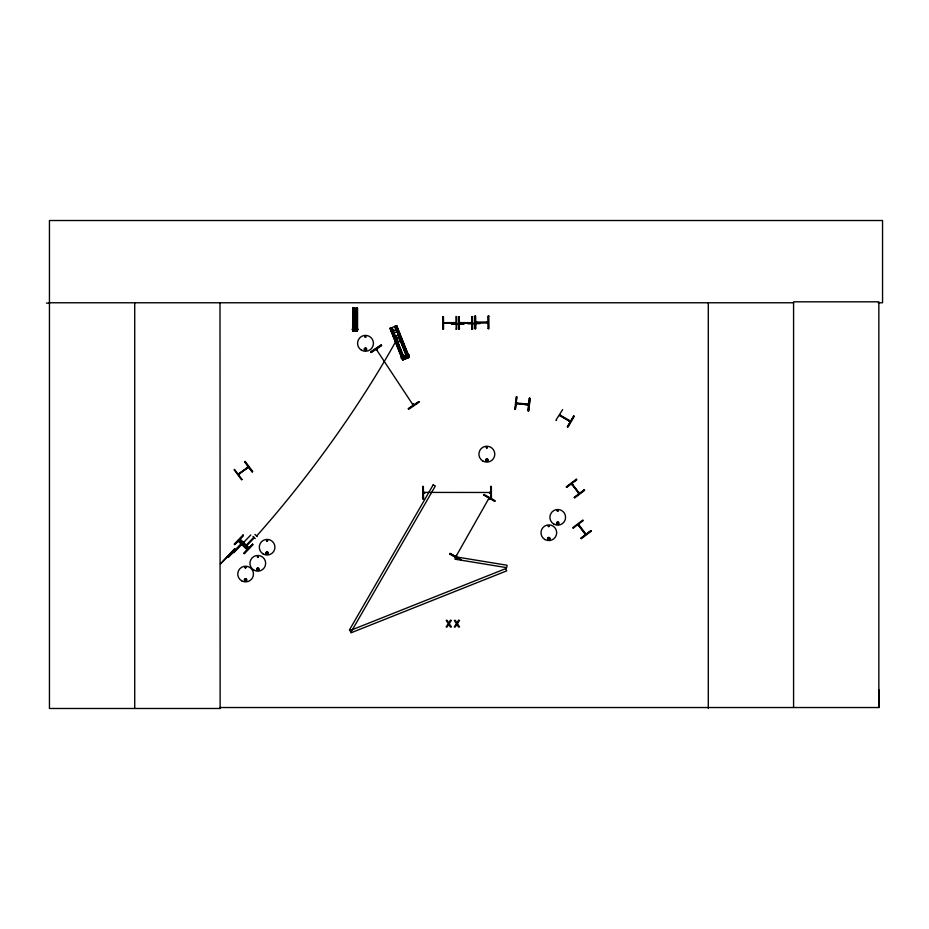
<?xml version="1.0" encoding="UTF-8"?>
<svg xmlns="http://www.w3.org/2000/svg" width="929" height="929" viewBox="0 0 929 929"><rect width="100%" height="100%" fill="white"/><g stroke="black" fill="none" stroke-linecap="round" stroke-linejoin="round"><path stroke-width="1.39" d="M878.207 302.773L882.55 302.773L882.55 220.521L49.446 220.521L49.446 708.479L220.127 708.479L220.01 707.526L878.846 707.526L878.973 689.887M559.548 415.309L570.139 421.569M455.454 556.39L456.534 555.391M488.793 499.535L488.863 498.269L489.525 498.385M248.658 467.159L238.335 474.138L239.612 473.732M248.391 467.264L238.486 474.568M514.852 409.317L516.187 396.822L516.884 396.892L515.398 409.375L514.794 409.306M515.316 409.364L516.71 396.88M516.478 402.884L516.35 403.523L528.647 404.893M517.372 403.546L517.465 403.07M527.242 404.742L527.591 404.069L527.266 404.603M528.148 410.804L529.46 398.309M528.613 410.862L530.018 398.367M245.291 567.433L245.999 567.514L245.279 567.712M266.797 540.771L267.506 540.678L266.797 540.597M266.298 552.86C267.738 556.181 268.295 550.223 266.368 553.08M364.9 336.635C367.292 338.771 364.435 334.359 365.341 337.401M486.517 447.639L487.237 447.639L486.517 447.453M486.134 459.843C488.805 462.712 486.006 456.882 486.482 460.691M487.574 460.238L487.051 459.321M548.215 526.209C550.433 524.119 548.365 528.787 548.4 525.768M549.155 526.29L548.447 526.209L549.167 526.209M557.086 510.613C558.573 512.936 558.201 509.057 557.307 510.358M557.365 510.787L558.085 510.602L557.458 510.962M556.901 523.19C559.153 520.356 558.143 526.255 557.028 522.992M578.268 492.893L578.732 492.382L579.336 493.357L571.556 483.8L578.953 493.81M585.56 534.628L578.105 524.757L578.604 524.293L578.872 525.779M377.279 349.792L376.698 350.175L376.605 349.025M413.719 404.974L412.975 403.871L412.581 404.417M412.615 404.231L413.591 404.789M242.899 544.336C243.259 546.298 245.395 543.871 243.398 543.616M245.012 567.352C247.695 565.889 244.513 569.941 245.268 566.922M244.966 579.533C246.789 583.017 245.686 576.549 245.012 580.52M257.472 556.599L257.995 557.121L257.635 556.506M258.401 557.133C257.879 554.439 256.474 558.399 258.239 557.237M258.529 569.384C255.08 571.021 259.563 566.4 257.995 569.918M365.167 336.6L365.689 337.122L365.399 336.426M364.772 349.002C367.779 346.97 364.621 352.23 364.969 348.665M486.262 447.302C486.773 449.996 488.178 446.036 486.413 447.197M355.308 329.679L354.727 329.621M412.546 404.127L413.324 405.288M443.412 322.711L444.933 323.28M471.92 322.665L470.469 323.118M487.04 321.991L486.726 322.56M490.709 492.974L489.304 492.544L490.698 492.533M483.835 495.111L484.183 494.507L495.111 500.719L494.762 501.323L483.881 495.029M455.837 556.61L456.487 555.565M488.48 499.21L489.107 498.107M488.921 499.419L489.444 498.49M460.761 560.21L461.109 559.606L450.182 553.394L449.845 553.998L457.126 558.143L449.868 553.951M562.649 409.584L555.914 420.21L556.517 420.558M559.653 415.53L559.769 414.926M560.791 416.18L560.779 415.437M567.422 426.864L573.692 415.96L574.296 416.308L567.956 427.166L567.398 426.841L573.843 416.053M455.965 556.483L488.921 498.304M366.026 349.722L366.154 348.816M266.472 552.709L267.122 552.325M405.392 358.373L406.054 357.955L404.986 357.351L405.683 356.817L404.777 357.131M455.988 323.211L443.621 323.153L455.988 323.071L454.85 322.514L454.583 323.211M460.482 322.677C461.481 324.198 459.565 321.202 459.553 323.315L471.932 323.246L459.483 323.187M476.832 322.665L476.74 322.049L476.925 322.711M488.108 322.642L475.648 322.688L487.922 322.677M490.535 492.486L423.67 492.405M423.67 492.475L424.669 492.962L423.403 492.974M238.335 474.138L248.206 466.788L247.323 467.275L247.741 467.833M242.957 535.081L234.213 544.115L234.723 544.591L243.421 535.522L242.91 535.034M234.654 544.533L243.293 535.406M241.354 543.419L242.202 542.536L242.69 543L241.854 543.895M242.295 542.629L228.035 557.493L242.608 542.931M233.748 552.755L250.784 534.988M242.62 544.429L243.584 543.419M242.992 544.789L243.967 543.779M243.247 545.033L244.211 544.022M243.433 545.218L244.594 544.394M253.849 537.241L246.603 544.8L247.114 545.3L254.36 537.74M244.582 547.169L246.731 544.928M244.838 547.413L246.986 545.172M252.514 544.243L243.793 553.289L244.292 553.777L252.99 544.708L252.491 544.22M243.921 553.417L252.618 544.348M247.323 467.275L247.695 467.786M549.364 539.134C545.59 539.052 551.524 536.683 548.842 539.459M566.539 487.214L576.619 479.701M572.241 484.706L571.823 483.428M572.264 484.961L572.566 484.299M574.331 497.526L584.353 489.943M573.193 528.102L583.273 520.588L582.855 520.031L572.833 527.614L573.251 528.171M584.713 533.501L586.048 534.21L578.651 524.42M580.88 538.263L590.96 530.761M242.109 479.434L241.552 479.852L234.085 469.737M370.752 351.963L381.18 344.961L381.575 345.542L371.135 352.544L370.752 351.963L381.215 345.007M371.043 352.405L381.482 345.391M408.377 408.806L418.816 401.804M239.055 473.43L239.752 473.79M267.297 541.352C268.841 539.075 265.044 540.875 267.122 541.305M391.701 331.398L397.542 329.075M392.549 333.546L398.39 331.223M393.826 336.751L399.667 334.428A307.534 78.895 -53.3 0 1 256.613 536.021M394.964 339.608L400.794 337.285M396.242 342.813L402.071 340.49M401.723 356.585L407.564 354.263M401.107 357.874L408.899 354.773M401.212 358.118L408.992 355.017M404.754 357.073L405.683 356.713M560.466 415.983L560.919 415.46M570.267 421.545L559.746 415.495M443.679 322.642L455.849 322.63M454.85 322.572L454.85 323.211M490.442 493.044L489.444 492.974M404.963 357.084L405.659 356.945M354.797 330.55L354.855 329.644M459.611 322.618L471.793 322.665M424.541 493.102L424.762 492.463L423.531 492.533M528.38 404.858L516.419 403.453M488.84 316.046L488.143 316.046L488.306 328.611M443.377 316.65L442.68 316.65L442.761 329.214L443.458 329.214L443.377 316.65L443.423 329.214M472.582 316.592L471.886 316.603L472.048 329.168M488.05 322.108L475.869 322.061L475.811 322.769M474.951 328.703L475.648 328.692L475.543 316.127L474.87 316.127L474.951 328.703L474.928 316.127M488.213 328.611L488.921 328.611L488.782 316.046M456.023 329.133L456.72 329.133L456.638 316.557L455.942 316.568L456.197 329.133M458.694 329.249L459.39 329.249L459.286 316.684L458.612 316.684L458.694 329.249L458.671 316.684M471.955 329.168L472.664 329.168L472.524 316.592M424.669 492.962L423.67 493.032M489.432 492.544L490.57 492.533M423.45 499.036L422.741 499.047L422.672 486.471L423.369 486.471L423.45 499.036L423.194 486.471M490.744 499.036L491.441 499.036L491.36 486.459L490.663 486.471L490.744 499.036L490.756 486.471M46.45 303.121L49.446 303.109M49.446 302.773L793.575 302.773M352.648 308.149L357.491 308.138L357.468 330.84L352.648 330.863L352.741 308.149M352.974 310.46L357.166 310.46M352.974 311.993L357.166 311.993M352.974 314.304L357.166 314.304M352.962 316.348L357.154 316.348M352.962 318.647L357.154 318.647M352.974 328.529L357.166 328.529M352.265 329.18L357.862 329.18M352.265 329.354L357.862 329.354M585.456 534.372L578.163 524.618M413.184 405.172L376.245 349.269L376.756 350.14M516.338 402.942L528.45 404.173M257.797 568.443L258.552 569.187M483.916 494.96L494.843 501.172M450.101 553.545L457.382 557.69M559.885 414.996L570.534 421.092M572.043 483.603L579.336 493.357M254.906 534.384L257.17 536.567M252.978 536.405L255.243 538.576M240.03 539.052L249.065 547.796M239.554 539.552L248.682 548.191M238.567 540.585L247.66 549.26M238.463 540.69L247.532 549.387M238.103 541.073L247.172 549.771M413.103 404.057L413.614 404.928M244.826 461.736L252.212 471.897M234.538 469.4L242.039 479.48M396.567 325.719L409.155 357.34M396.195 325.87L408.841 357.468M396.311 327.345L408.388 357.653M396.068 327.438L407.634 356.422M395.115 326.3L407.761 357.897M396.102 328.947L397.147 331.583M398.204 334.219L399.772 338.179M400.829 340.815L407.645 357.944M394.802 326.416L396.904 331.688M397.949 334.324L399.516 338.284M400.573 340.92L407.39 358.048M394.662 326.474L396.788 331.734M397.798 334.382L399.4 338.33M400.422 340.978L407.274 358.095M406.809 358.28L405.032 358.989M392.026 327.554L394.117 332.826M395.173 335.462L396.741 339.41M397.798 342.046L403.558 356.55L391.875 327.612M391.62 327.716L404.15 359.372M391.132 327.914L402.791 356.852M391.109 327.925L402.64 356.91M390.888 328.007L403.453 359.616M390.749 328.065L402.803 358.373M390.424 328.192L403.012 359.825L390.366 328.216M390.11 328.32L402.698 359.941M488.317 316.046L488.387 328.611M475.393 316.127L475.567 328.692M472.06 316.603L472.129 329.168M459.135 316.684L459.309 329.249M878.846 707.526L878.846 301.82L793.575 301.82L793.575 707.526M708.293 302.773L708.293 708.479M357.386 308.138L357.386 330.84M357.154 308.138L357.166 330.84M356.852 308.138L356.829 330.84M356.655 308.138L356.678 330.84M356.573 308.138L356.573 330.84M356.388 308.138L356.306 330.84M355.702 330.84L354.425 330.84M354.112 308.149L354.112 329.435M354.019 308.149L354.1 329.435M353.786 308.149L353.833 330.863M353.566 308.149L353.566 329.435M353.484 308.149L353.461 330.863M353.287 308.149L353.194 330.863M352.974 308.149L353.008 330.863M352.927 308.149L352.927 330.863M219.999 302.773L220.127 708.479M134.728 302.773L134.728 708.479M569.222 420.895L569.732 420.535L569.152 421.011M529.379 398.297L527.974 410.792L528.671 410.862L530.076 398.378L529.379 398.297M244.513 579.626C245.906 583.946 247.88 576.572 244.513 579.626M256.706 568.896C258.099 573.216 260.074 565.854 256.706 568.896M266.019 552.79C267.413 557.11 269.387 549.736 266.019 552.79M354.158 317.253C355.296 320.819 356.922 314.745 354.158 317.253M364.412 348.898C365.794 353.217 367.768 345.855 364.412 348.898M485.762 459.75C487.144 464.07 489.118 456.696 485.762 459.75M547.738 538.321C549.132 542.641 551.106 535.267 547.738 538.321M556.657 522.899C558.039 527.219 560.013 519.845 556.657 522.899M455.396 556.785L455.001 559.188L506.7 567.654L507.095 565.25L455.396 556.785M433.216 484.822L349.42 629.967L351.534 631.186L435.329 486.041L433.216 484.822M450.402 620.351L448.788 622.964L447.197 620.351L446.199 620.351L448.242 623.673L446.129 626.994L447.081 626.994L448.73 624.334L450.344 626.994L451.366 626.994L449.276 623.626L451.355 620.351L450.402 620.351M458.554 620.351L456.94 622.964L455.361 620.351L454.351 620.351L456.394 623.673L454.293 626.994L455.245 626.994L456.882 624.334L458.508 626.994L459.518 626.994L457.44 623.626L459.518 620.351L458.554 620.351M234.723 548.83L220.463 563.915L234.723 548.83M576.247 479.213L566.26 486.842L566.644 487.353L576.665 479.77L576.247 479.213M584.248 489.804L574.227 497.387L574.645 497.944L584.666 490.361L584.248 489.804M590.856 530.622L580.834 538.205L581.252 538.75L591.274 531.179L590.856 530.622M245.244 461.423L244.675 461.841L252.189 471.92L252.758 471.502L245.198 461.458M418.724 401.653L408.284 408.667L408.679 409.248L419.107 402.234L418.724 401.653M396.706 325.661L389.971 328.367L402.582 359.987L409.294 357.293L396.706 325.661M505.794 568.594L350.07 630.559L350.976 632.835L506.7 570.87L505.794 568.594M480.165 323.443L467.798 323.582L480.165 323.443M463.908 324L451.54 324.14L463.908 324M356.121 329.423L356.121 308.138L356.039 329.423M553.823 524.107A7.838 7.838 0 0 0 565.587 517.314A7.838 7.838 0 0 0 553.823 510.532A7.838 7.838 0 0 0 553.823 524.107M557.145 524.246A1.219 1.219 0 0 0 558.968 523.19A1.219 1.219 0 0 0 557.145 522.144A1.219 1.219 0 0 0 557.145 524.246M544.917 539.528A7.838 7.838 0 0 0 556.68 532.735A7.838 7.838 0 0 0 544.917 525.942A7.838 7.838 0 0 0 544.917 539.528M547.971 539.47A1.219 1.219 0 0 0 550.014 538.925A1.219 1.219 0 0 0 548.516 537.438A1.219 1.219 0 0 0 547.971 539.47M253.872 570.116A7.85 7.85 0 0 0 265.659 563.311A7.85 7.85 0 0 0 253.872 556.517A7.85 7.85 0 0 0 253.872 570.116M257.194 570.243A1.219 1.219 0 0 0 259.017 569.187A1.219 1.219 0 0 0 257.194 568.142A1.219 1.219 0 0 0 257.194 570.243M241.691 580.834A7.838 7.838 0 0 0 253.454 574.041A7.838 7.838 0 0 0 241.691 567.247A7.838 7.838 0 0 0 241.691 580.834M244.745 580.776A1.219 1.219 0 0 0 246.789 580.23A1.219 1.219 0 0 0 245.291 578.744A1.219 1.219 0 0 0 244.745 580.776M361.52 350.198A7.955 7.955 0 0 0 373.446 343.312A7.955 7.955 0 0 0 361.52 336.437A7.955 7.955 0 0 0 361.52 350.198M364.644 350.047A1.219 1.219 0 0 0 366.676 349.501A1.219 1.219 0 0 0 365.19 348.015A1.219 1.219 0 0 0 364.644 350.047M482.883 461.051A7.955 7.955 0 0 0 494.809 454.165A7.955 7.955 0 0 0 482.883 447.279A7.955 7.955 0 0 0 482.883 461.051M485.995 460.9A1.219 1.219 0 0 0 488.027 460.354A1.219 1.219 0 0 0 486.541 458.868A1.219 1.219 0 0 0 485.995 460.9M397.647 341.152A1.393 1.393 0 0 0 399.9 340.258A1.393 1.393 0 0 0 397.995 338.748A1.393 1.393 0 0 0 397.647 341.152M263.209 553.986A7.827 7.827 0 0 0 274.938 547.204A7.827 7.827 0 0 0 263.209 540.434A7.827 7.827 0 0 0 263.209 553.986M266.507 554.137A1.219 1.219 0 0 0 268.33 553.08A1.219 1.219 0 0 0 266.507 552.023A1.219 1.219 0 0 0 266.507 554.137"/></g></svg>
